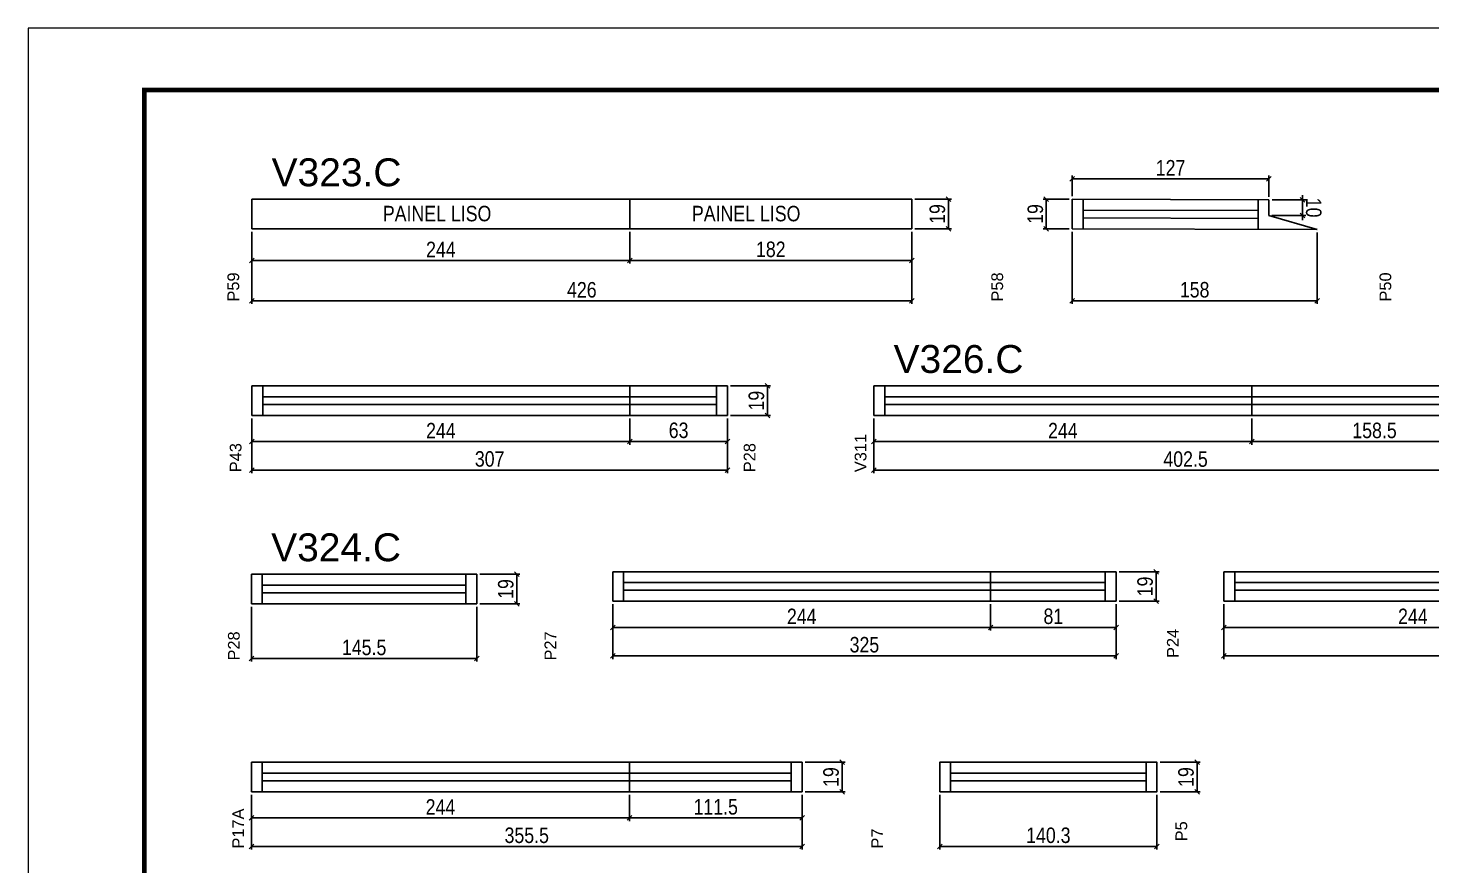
# Model space of a CAD drawing. Extents: x -3394 to 16474, y 3662 to 14397.
# Drawn here: x 9027 to 9934, y 11559 to 12099 of the extents above; entities that cross this region are included whole.
import ezdxf

# ---------------------------------------------------------------- set-up
doc = ezdxf.new("R2010")
doc.units = 0
doc.linetypes.add('DASHED', pattern=[0.75, 0.5, -0.25])
doc.layers.get('0').update_dxf_attribs({"linetype": 'CONTINUOUS'})
doc.layers.get('Defpoints').update_dxf_attribs({"linetype": 'CONTINUOUS'})
for name, color, linetype in [('COTA', 241, 'CONTINUOUS'), ('NOMENCLATURA', 7, 'CONTINUOUS'), ('Painéis', 200, 'CONTINUOUS'), ('SARR_2.2x7', 40, 'CONTINUOUS')]:
    doc.layers.add(name, color=color, linetype=linetype)
doc.layers.add('Folhas', color=255, linetype='CONTINUOUS', lineweight=9)
doc.layers.add('SARRAFO DE PRESSAO', color=251, linetype='DASHED', lineweight=9)
doc.styles.add('ARIAL', font='arial.ttf')
doc.styles.add('COTA TECNICA', font='techl___.ttf', dxfattribs={"height": 10})
doc.dimstyles.new('PAINEL', dxfattribs={"dimtxt": 10, "dimasz": 3, "dimexe": 3, "dimexo": 3, "dimgap": 3, "dimtad": 1, "dimdec": 1, "dimzin": 12, "dimdsep": 46, "dimtxsty": 'COTA TECNICA', "dimblk1": 'OBLIQUE', "dimblk2": 'OBLIQUE', "dimsah": 1, "dimcen": 0.9, "dimclrd": 4, "dimclre": 4, "dimclrt": 240, "dimadec": 1, "dimazin": 3, "dimtfac": 1, "dimtdec": 1, "dimtmove": 0, "dimatfit": 3, "dimfxl": 1, "dimtolj": 1, "dimtzin": 12, "dimarcsym": 0})

# ---------------------------------------------------------------- blocks, each defined once
blk = doc.blocks.new('9999999999')
at = {"layer": 'Folhas'}
blk.add_lwpolyline([(98138.98, 34190.21), (99623.98, 34190.21), (99623.98, 35240.21), (98138.98, 35240.21)], close=True, dxfattribs=at)
at = {"layer": 'Folhas', "color": 30, "const_width": 3}
blk.add_lwpolyline([(98213.98, 34230.21), (99583.98, 34230.21), (99583.98, 35200.21), (98213.98, 35200.21)], close=True, dxfattribs=at)
blk = doc.blocks.new('_Oblique')
at = {"color": 0, "linetype": 'ByBlock', "lineweight": -2}
blk.add_line((-0.5, -0.5), (0.5, 0.5), dxfattribs=at)
blk = doc.blocks.new('*D238')
at = {"layer": 'COTA', "color": 4, "linetype": 'Continuous', "lineweight": -2, "transparency": 16777216}
for p, q in [((9171.74, 11967.89), (9171.74, 11947.42)), ((9415.74, 11967.89), (9415.74, 11947.42)), ((9171.74, 11949.42), (9415.74, 11949.42))]:
    blk.add_line(p, q, dxfattribs=at)
at = {"layer": 'Defpoints', "color": 0, "linetype": 'Continuous', "transparency": 16777216}
for p in [(9171.74, 11969.89), (9415.74, 11969.89), (9415.74, 11949.42)]:
    blk.add_point(p, dxfattribs=at)
at = {"layer": 'COTA', "color": 4, "linetype": 'Continuous', "lineweight": -2, "transparency": 16777216, "xscale": 3, "yscale": 3, "zscale": 3, "rotation": 180}
blk.add_blockref('_Oblique', (9171.74, 11949.42), dxfattribs=at)
at = {"layer": 'COTA', "color": 4, "linetype": 'Continuous', "lineweight": -2, "transparency": 16777216, "xscale": 3, "yscale": 3, "zscale": 3}
blk.add_blockref('_Oblique', (9415.74, 11949.42), dxfattribs=at)
at = {"layer": 'COTA', "color": 240, "linetype": 'Continuous', "transparency": 16777216, "insert": (9293.74, 11956.49), "char_height": 10, "attachment_point": 5, "style": 'COTA TECNICA'}
blk.add_mtext('\\A1;244', dxfattribs=at)
blk = doc.blocks.new('*D239')
at = {"layer": 'COTA', "color": 4, "linetype": 'Continuous', "lineweight": -2, "transparency": 16777216}
for p, q in [((9415.74, 11967.89), (9415.74, 11947.42)), ((9597.74, 11967.89), (9597.74, 11947.42)), ((9415.74, 11949.42), (9597.74, 11949.42))]:
    blk.add_line(p, q, dxfattribs=at)
at = {"layer": 'Defpoints', "color": 0, "linetype": 'Continuous', "transparency": 16777216}
for p in [(9415.74, 11969.89), (9597.74, 11969.89), (9597.74, 11949.42)]:
    blk.add_point(p, dxfattribs=at)
at = {"layer": 'COTA', "color": 4, "linetype": 'Continuous', "lineweight": -2, "transparency": 16777216, "xscale": 3, "yscale": 3, "zscale": 3, "rotation": 180}
blk.add_blockref('_Oblique', (9415.74, 11949.42), dxfattribs=at)
at = {"layer": 'COTA', "color": 4, "linetype": 'Continuous', "lineweight": -2, "transparency": 16777216, "xscale": 3, "yscale": 3, "zscale": 3}
blk.add_blockref('_Oblique', (9597.74, 11949.42), dxfattribs=at)
at = {"layer": 'COTA', "color": 240, "linetype": 'Continuous', "transparency": 16777216, "insert": (9506.74, 11956.51), "char_height": 10, "attachment_point": 5, "style": 'COTA TECNICA'}
blk.add_mtext('\\A1;182', dxfattribs=at)
blk = doc.blocks.new('*D240')
at = {"layer": 'COTA', "color": 4, "linetype": 'Continuous', "lineweight": -2, "transparency": 16777216}
for p, q in [((9171.74, 11967.89), (9171.74, 11921.28)), ((9597.74, 11967.89), (9597.74, 11921.28)), ((9171.74, 11923.28), (9597.74, 11923.28))]:
    blk.add_line(p, q, dxfattribs=at)
at = {"layer": 'Defpoints', "color": 0, "linetype": 'Continuous', "transparency": 16777216}
for p in [(9171.74, 11969.89), (9597.74, 11969.89), (9597.74, 11923.28)]:
    blk.add_point(p, dxfattribs=at)
at = {"layer": 'COTA', "color": 4, "linetype": 'Continuous', "lineweight": -2, "transparency": 16777216, "xscale": 3, "yscale": 3, "zscale": 3, "rotation": 180}
blk.add_blockref('_Oblique', (9171.74, 11923.28), dxfattribs=at)
at = {"layer": 'COTA', "color": 4, "linetype": 'Continuous', "lineweight": -2, "transparency": 16777216, "xscale": 3, "yscale": 3, "zscale": 3}
blk.add_blockref('_Oblique', (9597.74, 11923.28), dxfattribs=at)
at = {"layer": 'COTA', "color": 240, "linetype": 'Continuous', "transparency": 16777216, "insert": (9384.74, 11930.38), "char_height": 10, "attachment_point": 5, "style": 'COTA TECNICA'}
blk.add_mtext('\\A1;426', dxfattribs=at)
blk = doc.blocks.new('*D241')
at = {"layer": 'COTA', "color": 4, "linetype": 'Continuous', "lineweight": -2, "transparency": 16777216}
for p, q in [((9599.74, 11988.89), (9623.42, 11988.89)), ((9621.42, 11969.89), (9621.42, 11988.89)), ((9599.74, 11969.89), (9623.42, 11969.89))]:
    blk.add_line(p, q, dxfattribs=at)
at = {"layer": 'Defpoints', "color": 0, "linetype": 'Continuous', "transparency": 16777216}
for p in [(9597.74, 11988.89), (9621.42, 11988.89), (9597.74, 11969.89)]:
    blk.add_point(p, dxfattribs=at)
at = {"layer": 'COTA', "color": 4, "linetype": 'Continuous', "lineweight": -2, "transparency": 16777216, "xscale": 3, "yscale": 3, "zscale": 3}
for p, rotation in [((9621.42, 11988.89), 90), ((9621.42, 11969.89), 270)]:
    blk.add_blockref('_Oblique', p, dxfattribs=dict(at, rotation=rotation))
at = {"layer": 'COTA', "color": 240, "linetype": 'Continuous', "transparency": 16777216, "insert": (9614.33, 11979.39), "char_height": 10, "attachment_point": 5, "rotation": 90, "style": 'COTA TECNICA'}
blk.add_mtext('\\A1;19', dxfattribs=at)
blk = doc.blocks.new('*D242')
at = {"layer": 'COTA', "color": 4, "linetype": 'Continuous', "lineweight": -2, "transparency": 16777216}
for p, q in [((9701.38, 11967.89), (9701.39, 11921.28)), ((9859.42, 11967.43), (9859.43, 11921.3)), ((9701.39, 11923.28), (9859.43, 11923.3))]:
    blk.add_line(p, q, dxfattribs=at)
at = {"layer": 'Defpoints', "color": 0, "linetype": 'Continuous', "transparency": 16777216}
for p in [(9701.38, 11969.89), (9859.42, 11969.43), (9859.43, 11923.3)]:
    blk.add_point(p, dxfattribs=at)
at = {"layer": 'COTA', "color": 4, "linetype": 'Continuous', "lineweight": -2, "transparency": 16777216, "xscale": 3, "yscale": 3, "zscale": 3}
for p, rotation in [((9701.39, 11923.28), 180.0068909555426), ((9859.43, 11923.3), 0.006890955542660707)]:
    blk.add_blockref('_Oblique', p, dxfattribs=dict(at, rotation=rotation))
at = {"layer": 'COTA', "color": 240, "linetype": 'Continuous', "transparency": 16777216, "insert": (9780.41, 11930.42), "char_height": 10, "attachment_point": 5, "rotation": 0.00689, "style": 'COTA TECNICA'}
blk.add_mtext('\\A1;158', dxfattribs=at)
blk = doc.blocks.new('*D243')
at = {"layer": 'COTA', "color": 4, "linetype": 'Continuous', "lineweight": -2, "transparency": 16777216}
for p, q in [((9701.38, 11990.89), (9701.38, 12004.14)), ((9701.38, 12002.14), (9828.38, 12002.16)), ((9828.38, 11990.52), (9828.37, 12004.16))]:
    blk.add_line(p, q, dxfattribs=at)
at = {"layer": 'Defpoints', "color": 0, "linetype": 'Continuous', "transparency": 16777216}
for p in [(9828.38, 12002.16), (9701.38, 11988.89), (9828.38, 11988.52)]:
    blk.add_point(p, dxfattribs=at)
at = {"layer": 'COTA', "color": 4, "linetype": 'Continuous', "lineweight": -2, "transparency": 16777216, "xscale": 3, "yscale": 3, "zscale": 3}
for p, rotation in [((9701.38, 12002.14), 180.0068909555426), ((9828.38, 12002.16), 0.006890955542660707)]:
    blk.add_blockref('_Oblique', p, dxfattribs=dict(at, rotation=rotation))
at = {"layer": 'COTA', "color": 240, "linetype": 'Continuous', "transparency": 16777216, "insert": (9764.87, 12009.22), "char_height": 10, "attachment_point": 5, "rotation": 0.00689, "style": 'COTA TECNICA'}
blk.add_mtext('\\A1;127', dxfattribs=at)
blk = doc.blocks.new('*D244')
at = {"layer": 'COTA', "color": 4, "linetype": 'Continuous', "lineweight": -2, "transparency": 16777216}
for p, q in [((9830.38, 11988.52), (9852.13, 11988.52)), ((9850.13, 11988.52), (9850.13, 11991.52)), ((9850.13, 11988.52), (9850.13, 11978.5)), ((9830.35, 11978.5), (9852.13, 11978.5)), ((9850.13, 11978.5), (9850.13, 11975.5))]:
    blk.add_line(p, q, dxfattribs=at)
at = {"layer": 'Defpoints', "color": 0, "linetype": 'Continuous', "transparency": 16777216}
for p in [(9828.38, 11988.52), (9828.35, 11978.5), (9850.13, 11978.5)]:
    blk.add_point(p, dxfattribs=at)
at = {"layer": 'COTA', "color": 4, "linetype": 'Continuous', "lineweight": -2, "transparency": 16777216, "xscale": 3, "yscale": 3, "zscale": 3}
for p, rotation in [((9850.13, 11988.52), 270.0068909555426), ((9850.13, 11978.5), 90.00689095554266)]:
    blk.add_blockref('_Oblique', p, dxfattribs=dict(at, rotation=rotation))
at = {"layer": 'COTA', "color": 240, "linetype": 'Continuous', "transparency": 16777216, "insert": (9857.23, 11983.51), "char_height": 10, "attachment_point": 5, "rotation": 270.00689, "style": 'COTA TECNICA'}
blk.add_mtext('\\A1;10', dxfattribs=at)
blk = doc.blocks.new('*D248')
at = {"layer": 'COTA', "color": 4, "linetype": 'Continuous', "lineweight": -2, "transparency": 16777216}
for p, q in [((9699.38, 11988.89), (9682.64, 11988.89)), ((9684.64, 11988.89), (9684.64, 11969.89)), ((9699.38, 11969.89), (9682.64, 11969.89))]:
    blk.add_line(p, q, dxfattribs=at)
at = {"layer": 'Defpoints', "color": 0, "linetype": 'Continuous', "transparency": 16777216}
for p in [(9701.38, 11988.89), (9684.64, 11969.89), (9701.38, 11969.89)]:
    blk.add_point(p, dxfattribs=at)
at = {"layer": 'COTA', "color": 4, "linetype": 'Continuous', "lineweight": -2, "transparency": 16777216, "xscale": 3, "yscale": 3, "zscale": 3}
for p, rotation in [((9684.64, 11988.89), 90), ((9684.64, 11969.89), 270)]:
    blk.add_blockref('_Oblique', p, dxfattribs=dict(at, rotation=rotation))
at = {"layer": 'COTA', "color": 240, "linetype": 'Continuous', "transparency": 16777216, "insert": (9677.56, 11979.39), "char_height": 10, "attachment_point": 5, "rotation": 90, "style": 'COTA TECNICA'}
blk.add_mtext('\\A1;19', dxfattribs=at)
blk = doc.blocks.new('*D252')
at = {"layer": 'COTA', "color": 4, "linetype": 'Continuous', "lineweight": -2, "transparency": 16777216}
for p, q in [((9480.7, 11868.37), (9506.57, 11868.37)), ((9504.57, 11868.37), (9504.57, 11849.37)), ((9480.7, 11849.37), (9506.57, 11849.37))]:
    blk.add_line(p, q, dxfattribs=at)
at = {"layer": 'Defpoints', "color": 0, "linetype": 'Continuous', "transparency": 16777216}
for p in [(9478.7, 11868.37), (9478.7, 11849.37), (9504.57, 11849.37)]:
    blk.add_point(p, dxfattribs=at)
at = {"layer": 'COTA', "color": 4, "linetype": 'Continuous', "lineweight": -2, "transparency": 16777216, "xscale": 3, "yscale": 3, "zscale": 3}
for p, rotation in [((9504.57, 11868.37), 90), ((9504.57, 11849.37), 270)]:
    blk.add_blockref('_Oblique', p, dxfattribs=dict(at, rotation=rotation))
at = {"layer": 'COTA', "color": 240, "linetype": 'Continuous', "transparency": 16777216, "insert": (9497.48, 11858.87), "char_height": 10, "attachment_point": 5, "rotation": 90, "style": 'COTA TECNICA'}
blk.add_mtext('\\A1;19', dxfattribs=at)
blk = doc.blocks.new('*D253')
at = {"layer": 'COTA', "color": 4, "linetype": 'Continuous', "lineweight": -2, "transparency": 16777216}
for p, q in [((9171.74, 11847.37), (9171.74, 11811.99)), ((9478.7, 11847.37), (9478.7, 11811.99)), ((9478.7, 11813.99), (9171.74, 11813.99))]:
    blk.add_line(p, q, dxfattribs=at)
at = {"layer": 'Defpoints', "color": 0, "linetype": 'Continuous', "transparency": 16777216}
for p in [(9171.74, 11849.37), (9478.7, 11849.37), (9171.74, 11813.99)]:
    blk.add_point(p, dxfattribs=at)
at = {"layer": 'COTA', "color": 4, "linetype": 'Continuous', "lineweight": -2, "transparency": 16777216, "xscale": 3, "yscale": 3, "zscale": 3, "rotation": 180}
blk.add_blockref('_Oblique', (9171.74, 11813.99), dxfattribs=at)
at = {"layer": 'COTA', "color": 4, "linetype": 'Continuous', "lineweight": -2, "transparency": 16777216, "xscale": 3, "yscale": 3, "zscale": 3}
blk.add_blockref('_Oblique', (9478.7, 11813.99), dxfattribs=at)
at = {"layer": 'COTA', "color": 240, "linetype": 'Continuous', "transparency": 16777216, "insert": (9325.22, 11821.2), "char_height": 10, "attachment_point": 5, "style": 'COTA TECNICA'}
blk.add_mtext('\\A1;307', dxfattribs=at)
blk = doc.blocks.new('*D254')
at = {"layer": 'COTA', "color": 4, "linetype": 'Continuous', "lineweight": -2, "transparency": 16777216}
for p, q in [((9171.74, 11847.37), (9171.74, 11830.46)), ((9415.74, 11847.37), (9415.74, 11830.46)), ((9171.74, 11832.46), (9415.74, 11832.46))]:
    blk.add_line(p, q, dxfattribs=at)
at = {"layer": 'Defpoints', "color": 0, "linetype": 'Continuous', "transparency": 16777216}
for p in [(9171.74, 11849.37), (9415.74, 11849.37), (9415.74, 11832.46)]:
    blk.add_point(p, dxfattribs=at)
at = {"layer": 'COTA', "color": 4, "linetype": 'Continuous', "lineweight": -2, "transparency": 16777216, "xscale": 3, "yscale": 3, "zscale": 3, "rotation": 180}
blk.add_blockref('_Oblique', (9171.74, 11832.46), dxfattribs=at)
at = {"layer": 'COTA', "color": 4, "linetype": 'Continuous', "lineweight": -2, "transparency": 16777216, "xscale": 3, "yscale": 3, "zscale": 3}
blk.add_blockref('_Oblique', (9415.74, 11832.46), dxfattribs=at)
at = {"layer": 'COTA', "color": 240, "linetype": 'Continuous', "transparency": 16777216, "insert": (9293.74, 11839.53), "char_height": 10, "attachment_point": 5, "style": 'COTA TECNICA'}
blk.add_mtext('\\A1;244', dxfattribs=at)
blk = doc.blocks.new('*D255')
at = {"layer": 'COTA', "color": 4, "linetype": 'Continuous', "lineweight": -2, "transparency": 16777216}
for p, q in [((9415.74, 11847.37), (9415.74, 11830.46)), ((9478.7, 11847.37), (9478.7, 11830.46)), ((9415.74, 11832.46), (9478.7, 11832.46))]:
    blk.add_line(p, q, dxfattribs=at)
at = {"layer": 'Defpoints', "color": 0, "linetype": 'Continuous', "transparency": 16777216}
for p in [(9415.74, 11849.37), (9478.7, 11849.37), (9478.7, 11832.46)]:
    blk.add_point(p, dxfattribs=at)
at = {"layer": 'COTA', "color": 4, "linetype": 'Continuous', "lineweight": -2, "transparency": 16777216, "xscale": 3, "yscale": 3, "zscale": 3, "rotation": 180}
blk.add_blockref('_Oblique', (9415.74, 11832.46), dxfattribs=at)
at = {"layer": 'COTA', "color": 4, "linetype": 'Continuous', "lineweight": -2, "transparency": 16777216, "xscale": 3, "yscale": 3, "zscale": 3}
blk.add_blockref('_Oblique', (9478.7, 11832.46), dxfattribs=at)
at = {"layer": 'COTA', "color": 240, "linetype": 'Continuous', "transparency": 16777216, "insert": (9447.22, 11839.68), "char_height": 10, "attachment_point": 5, "style": 'COTA TECNICA'}
blk.add_mtext('\\A1;63', dxfattribs=at)
blk = doc.blocks.new('*D256')
at = {"layer": 'COTA', "color": 4, "linetype": 'Continuous', "lineweight": -2, "transparency": 16777216}
for p, q in [((9318.91, 11746.8), (9344.78, 11746.8)), ((9342.78, 11746.8), (9342.78, 11727.8)), ((9318.91, 11727.8), (9344.78, 11727.8))]:
    blk.add_line(p, q, dxfattribs=at)
at = {"layer": 'Defpoints', "color": 0, "linetype": 'Continuous', "transparency": 16777216}
for p in [(9316.91, 11746.8), (9316.91, 11727.8), (9342.78, 11727.8)]:
    blk.add_point(p, dxfattribs=at)
at = {"layer": 'COTA', "color": 4, "linetype": 'Continuous', "lineweight": -2, "transparency": 16777216, "xscale": 3, "yscale": 3, "zscale": 3}
for p, rotation in [((9342.78, 11746.8), 90), ((9342.78, 11727.8), 270)]:
    blk.add_blockref('_Oblique', p, dxfattribs=dict(at, rotation=rotation))
at = {"layer": 'COTA', "color": 240, "linetype": 'Continuous', "transparency": 16777216, "insert": (9335.69, 11737.3), "char_height": 10, "attachment_point": 5, "rotation": 90, "style": 'COTA TECNICA'}
blk.add_mtext('\\A1;19', dxfattribs=at)
blk = doc.blocks.new('*D257')
at = {"layer": 'COTA', "color": 4, "linetype": 'Continuous', "lineweight": -2, "transparency": 16777216}
for p, q in [((9171.45, 11725.8), (9171.45, 11690.42)), ((9316.91, 11725.8), (9316.91, 11690.42)), ((9316.91, 11692.42), (9171.45, 11692.42))]:
    blk.add_line(p, q, dxfattribs=at)
at = {"layer": 'Defpoints', "color": 0, "linetype": 'Continuous', "transparency": 16777216}
for p in [(9171.45, 11727.8), (9316.91, 11727.8), (9171.45, 11692.42)]:
    blk.add_point(p, dxfattribs=at)
at = {"layer": 'COTA', "color": 4, "linetype": 'Continuous', "lineweight": -2, "transparency": 16777216, "xscale": 3, "yscale": 3, "zscale": 3, "rotation": 180}
blk.add_blockref('_Oblique', (9171.45, 11692.42), dxfattribs=at)
at = {"layer": 'COTA', "color": 4, "linetype": 'Continuous', "lineweight": -2, "transparency": 16777216, "xscale": 3, "yscale": 3, "zscale": 3}
blk.add_blockref('_Oblique', (9316.91, 11692.42), dxfattribs=at)
at = {"layer": 'COTA', "color": 240, "linetype": 'Continuous', "transparency": 16777216, "insert": (9244.18, 11699.53), "char_height": 10, "attachment_point": 5, "style": 'COTA TECNICA'}
blk.add_mtext('\\A1;145.5', dxfattribs=at)
blk = doc.blocks.new('*D259')
at = {"layer": 'COTA', "color": 4, "linetype": 'Continuous', "lineweight": -2, "transparency": 16777216}
for p, q in [((9731.68, 11748.44), (9757.54, 11748.44)), ((9755.54, 11748.44), (9755.54, 11729.44)), ((9731.68, 11729.44), (9757.54, 11729.44))]:
    blk.add_line(p, q, dxfattribs=at)
at = {"layer": 'Defpoints', "color": 0, "linetype": 'Continuous', "transparency": 16777216}
for p in [(9729.68, 11748.44), (9729.68, 11729.44), (9755.54, 11729.44)]:
    blk.add_point(p, dxfattribs=at)
at = {"layer": 'COTA', "color": 4, "linetype": 'Continuous', "lineweight": -2, "transparency": 16777216, "xscale": 3, "yscale": 3, "zscale": 3}
for p, rotation in [((9755.54, 11748.44), 90), ((9755.54, 11729.44), 270)]:
    blk.add_blockref('_Oblique', p, dxfattribs=dict(at, rotation=rotation))
at = {"layer": 'COTA', "color": 240, "linetype": 'Continuous', "transparency": 16777216, "insert": (9748.46, 11738.94), "char_height": 10, "attachment_point": 5, "rotation": 90, "style": 'COTA TECNICA'}
blk.add_mtext('\\A1;19', dxfattribs=at)
blk = doc.blocks.new('*D260')
at = {"layer": 'COTA', "color": 4, "linetype": 'Continuous', "lineweight": -2, "transparency": 16777216}
for p, q in [((9404.71, 11727.44), (9404.71, 11692.06)), ((9729.68, 11727.44), (9729.68, 11692.06)), ((9729.68, 11694.06), (9404.71, 11694.06))]:
    blk.add_line(p, q, dxfattribs=at)
at = {"layer": 'Defpoints', "color": 0, "linetype": 'Continuous', "transparency": 16777216}
for p in [(9404.71, 11729.44), (9729.68, 11729.44), (9404.71, 11694.06)]:
    blk.add_point(p, dxfattribs=at)
at = {"layer": 'COTA', "color": 4, "linetype": 'Continuous', "lineweight": -2, "transparency": 16777216, "xscale": 3, "yscale": 3, "zscale": 3, "rotation": 180}
blk.add_blockref('_Oblique', (9404.71, 11694.06), dxfattribs=at)
at = {"layer": 'COTA', "color": 4, "linetype": 'Continuous', "lineweight": -2, "transparency": 16777216, "xscale": 3, "yscale": 3, "zscale": 3}
blk.add_blockref('_Oblique', (9729.68, 11694.06), dxfattribs=at)
at = {"layer": 'COTA', "color": 240, "linetype": 'Continuous', "transparency": 16777216, "insert": (9567.19, 11701.27), "char_height": 10, "attachment_point": 5, "style": 'COTA TECNICA'}
blk.add_mtext('\\A1;325', dxfattribs=at)
blk = doc.blocks.new('*D261')
at = {"layer": 'COTA', "color": 4, "linetype": 'Continuous', "lineweight": -2, "transparency": 16777216}
for p, q in [((9404.71, 11727.44), (9404.71, 11710.53)), ((9648.71, 11727.44), (9648.71, 11710.53)), ((9404.71, 11712.53), (9648.71, 11712.53))]:
    blk.add_line(p, q, dxfattribs=at)
at = {"layer": 'Defpoints', "color": 0, "linetype": 'Continuous', "transparency": 16777216}
for p in [(9404.71, 11729.44), (9648.71, 11729.44), (9648.71, 11712.53)]:
    blk.add_point(p, dxfattribs=at)
at = {"layer": 'COTA', "color": 4, "linetype": 'Continuous', "lineweight": -2, "transparency": 16777216, "xscale": 3, "yscale": 3, "zscale": 3, "rotation": 180}
blk.add_blockref('_Oblique', (9404.71, 11712.53), dxfattribs=at)
at = {"layer": 'COTA', "color": 4, "linetype": 'Continuous', "lineweight": -2, "transparency": 16777216, "xscale": 3, "yscale": 3, "zscale": 3}
blk.add_blockref('_Oblique', (9648.71, 11712.53), dxfattribs=at)
at = {"layer": 'COTA', "color": 240, "linetype": 'Continuous', "transparency": 16777216, "insert": (9526.71, 11719.6), "char_height": 10, "attachment_point": 5, "style": 'COTA TECNICA'}
blk.add_mtext('\\A1;244', dxfattribs=at)
blk = doc.blocks.new('*D258')
at = {"layer": 'COTA', "color": 4, "linetype": 'Continuous', "lineweight": -2, "transparency": 16777216}
for p, q in [((9648.71, 11727.44), (9648.71, 11710.53)), ((9729.68, 11727.44), (9729.68, 11710.53)), ((9648.71, 11712.53), (9729.68, 11712.53))]:
    blk.add_line(p, q, dxfattribs=at)
at = {"layer": 'Defpoints', "color": 0, "linetype": 'Continuous', "transparency": 16777216}
for p in [(9648.71, 11729.44), (9729.68, 11729.44), (9729.68, 11712.53)]:
    blk.add_point(p, dxfattribs=at)
at = {"layer": 'COTA', "color": 4, "linetype": 'Continuous', "lineweight": -2, "transparency": 16777216, "xscale": 3, "yscale": 3, "zscale": 3, "rotation": 180}
blk.add_blockref('_Oblique', (9648.71, 11712.53), dxfattribs=at)
at = {"layer": 'COTA', "color": 4, "linetype": 'Continuous', "lineweight": -2, "transparency": 16777216, "xscale": 3, "yscale": 3, "zscale": 3}
blk.add_blockref('_Oblique', (9729.68, 11712.53), dxfattribs=at)
at = {"layer": 'COTA', "color": 240, "linetype": 'Continuous', "transparency": 16777216, "insert": (9689.19, 11719.62), "char_height": 10, "attachment_point": 5, "style": 'COTA TECNICA'}
blk.add_mtext('\\A1;81', dxfattribs=at)
blk = doc.blocks.new('*D263')
at = {"layer": 'COTA', "color": 4, "linetype": 'Continuous', "lineweight": -2, "transparency": 16777216}
for p, q in [((9799.29, 11727.44), (9799.29, 11692.06)), ((10134.76, 11727.44), (10134.76, 11692.06)), ((10134.76, 11694.06), (9799.29, 11694.06))]:
    blk.add_line(p, q, dxfattribs=at)
at = {"layer": 'Defpoints', "color": 0, "linetype": 'Continuous', "transparency": 16777216}
for p in [(9799.29, 11729.44), (10134.76, 11729.44), (9799.29, 11694.06)]:
    blk.add_point(p, dxfattribs=at)
at = {"layer": 'COTA', "color": 4, "linetype": 'Continuous', "lineweight": -2, "transparency": 16777216, "xscale": 3, "yscale": 3, "zscale": 3, "rotation": 180}
blk.add_blockref('_Oblique', (9799.29, 11694.06), dxfattribs=at)
at = {"layer": 'COTA', "color": 4, "linetype": 'Continuous', "lineweight": -2, "transparency": 16777216, "xscale": 3, "yscale": 3, "zscale": 3}
blk.add_blockref('_Oblique', (10134.76, 11694.06), dxfattribs=at)
at = {"layer": 'COTA', "color": 240, "linetype": 'Continuous', "transparency": 16777216, "insert": (9967.02, 11701.27), "char_height": 10, "attachment_point": 5, "style": 'COTA TECNICA'}
blk.add_mtext('\\A1;335.5', dxfattribs=at)
blk = doc.blocks.new('*D264')
at = {"layer": 'COTA', "color": 4, "linetype": 'Continuous', "lineweight": -2, "transparency": 16777216}
for p, q in [((9799.29, 11727.44), (9799.29, 11710.53)), ((10043.29, 11727.44), (10043.29, 11710.53)), ((9799.29, 11712.53), (10043.29, 11712.53))]:
    blk.add_line(p, q, dxfattribs=at)
at = {"layer": 'Defpoints', "color": 0, "linetype": 'Continuous', "transparency": 16777216}
for p in [(9799.29, 11729.44), (10043.29, 11729.44), (10043.29, 11712.53)]:
    blk.add_point(p, dxfattribs=at)
at = {"layer": 'COTA', "color": 4, "linetype": 'Continuous', "lineweight": -2, "transparency": 16777216, "xscale": 3, "yscale": 3, "zscale": 3, "rotation": 180}
blk.add_blockref('_Oblique', (9799.29, 11712.53), dxfattribs=at)
at = {"layer": 'COTA', "color": 4, "linetype": 'Continuous', "lineweight": -2, "transparency": 16777216, "xscale": 3, "yscale": 3, "zscale": 3}
blk.add_blockref('_Oblique', (10043.29, 11712.53), dxfattribs=at)
at = {"layer": 'COTA', "color": 240, "linetype": 'Continuous', "transparency": 16777216, "insert": (9921.29, 11719.6), "char_height": 10, "attachment_point": 5, "style": 'COTA TECNICA'}
blk.add_mtext('\\A1;244', dxfattribs=at)
blk = doc.blocks.new('*D266')
at = {"layer": 'COTA', "color": 4, "linetype": 'Continuous', "lineweight": -2, "transparency": 16777216}
for p, q in [((9528.91, 11625.4), (9554.78, 11625.4)), ((9552.78, 11625.4), (9552.78, 11606.4)), ((9528.91, 11606.4), (9554.78, 11606.4))]:
    blk.add_line(p, q, dxfattribs=at)
at = {"layer": 'Defpoints', "color": 0, "linetype": 'Continuous', "transparency": 16777216}
for p in [(9526.91, 11625.4), (9526.91, 11606.4), (9552.78, 11606.4)]:
    blk.add_point(p, dxfattribs=at)
at = {"layer": 'COTA', "color": 4, "linetype": 'Continuous', "lineweight": -2, "transparency": 16777216, "xscale": 3, "yscale": 3, "zscale": 3}
for p, rotation in [((9552.78, 11625.4), 90), ((9552.78, 11606.4), 270)]:
    blk.add_blockref('_Oblique', p, dxfattribs=dict(at, rotation=rotation))
at = {"layer": 'COTA', "color": 240, "linetype": 'Continuous', "transparency": 16777216, "insert": (9545.69, 11615.9), "char_height": 10, "attachment_point": 5, "rotation": 90, "style": 'COTA TECNICA'}
blk.add_mtext('\\A1;19', dxfattribs=at)
blk = doc.blocks.new('*D267')
at = {"layer": 'COTA', "color": 4, "linetype": 'Continuous', "lineweight": -2, "transparency": 16777216}
for p, q in [((9171.45, 11604.4), (9171.45, 11569.02)), ((9526.91, 11604.4), (9526.91, 11569.02)), ((9526.91, 11571.02), (9171.45, 11571.02))]:
    blk.add_line(p, q, dxfattribs=at)
at = {"layer": 'Defpoints', "color": 0, "linetype": 'Continuous', "transparency": 16777216}
for p in [(9171.45, 11606.4), (9526.91, 11606.4), (9171.45, 11571.02)]:
    blk.add_point(p, dxfattribs=at)
at = {"layer": 'COTA', "color": 4, "linetype": 'Continuous', "lineweight": -2, "transparency": 16777216, "xscale": 3, "yscale": 3, "zscale": 3, "rotation": 180}
blk.add_blockref('_Oblique', (9171.45, 11571.02), dxfattribs=at)
at = {"layer": 'COTA', "color": 4, "linetype": 'Continuous', "lineweight": -2, "transparency": 16777216, "xscale": 3, "yscale": 3, "zscale": 3}
blk.add_blockref('_Oblique', (9526.91, 11571.02), dxfattribs=at)
at = {"layer": 'COTA', "color": 240, "linetype": 'Continuous', "transparency": 16777216, "insert": (9349.18, 11578.24), "char_height": 10, "attachment_point": 5, "style": 'COTA TECNICA'}
blk.add_mtext('\\A1;355.5', dxfattribs=at)
blk = doc.blocks.new('*D268')
at = {"layer": 'COTA', "color": 4, "linetype": 'Continuous', "lineweight": -2, "transparency": 16777216}
for p, q in [((9171.45, 11604.4), (9171.45, 11587.49)), ((9415.45, 11604.4), (9415.45, 11587.49)), ((9171.45, 11589.49), (9415.45, 11589.49))]:
    blk.add_line(p, q, dxfattribs=at)
at = {"layer": 'Defpoints', "color": 0, "linetype": 'Continuous', "transparency": 16777216}
for p in [(9171.45, 11606.4), (9415.45, 11606.4), (9415.45, 11589.49)]:
    blk.add_point(p, dxfattribs=at)
at = {"layer": 'COTA', "color": 4, "linetype": 'Continuous', "lineweight": -2, "transparency": 16777216, "xscale": 3, "yscale": 3, "zscale": 3, "rotation": 180}
blk.add_blockref('_Oblique', (9171.45, 11589.49), dxfattribs=at)
at = {"layer": 'COTA', "color": 4, "linetype": 'Continuous', "lineweight": -2, "transparency": 16777216, "xscale": 3, "yscale": 3, "zscale": 3}
blk.add_blockref('_Oblique', (9415.45, 11589.49), dxfattribs=at)
at = {"layer": 'COTA', "color": 240, "linetype": 'Continuous', "transparency": 16777216, "insert": (9293.45, 11596.57), "char_height": 10, "attachment_point": 5, "style": 'COTA TECNICA'}
blk.add_mtext('\\A1;244', dxfattribs=at)
blk = doc.blocks.new('*D269')
at = {"layer": 'COTA', "color": 4, "linetype": 'Continuous', "lineweight": -2, "transparency": 16777216}
for p, q in [((9415.45, 11604.4), (9415.45, 11587.49)), ((9526.91, 11604.4), (9526.91, 11587.49)), ((9415.45, 11589.49), (9526.91, 11589.49))]:
    blk.add_line(p, q, dxfattribs=at)
at = {"layer": 'Defpoints', "color": 0, "linetype": 'Continuous', "transparency": 16777216}
for p in [(9415.45, 11606.4), (9526.91, 11606.4), (9526.91, 11589.49)]:
    blk.add_point(p, dxfattribs=at)
at = {"layer": 'COTA', "color": 4, "linetype": 'Continuous', "lineweight": -2, "transparency": 16777216, "xscale": 3, "yscale": 3, "zscale": 3, "rotation": 180}
blk.add_blockref('_Oblique', (9415.45, 11589.49), dxfattribs=at)
at = {"layer": 'COTA', "color": 4, "linetype": 'Continuous', "lineweight": -2, "transparency": 16777216, "xscale": 3, "yscale": 3, "zscale": 3}
blk.add_blockref('_Oblique', (9526.91, 11589.49), dxfattribs=at)
at = {"layer": 'COTA', "color": 240, "linetype": 'Continuous', "transparency": 16777216, "insert": (9471.18, 11596.6), "char_height": 10, "attachment_point": 5, "style": 'COTA TECNICA'}
blk.add_mtext('\\A1;111.5', dxfattribs=at)
blk = doc.blocks.new('*D270')
at = {"layer": 'COTA', "color": 4, "linetype": 'Continuous', "lineweight": -2, "transparency": 16777216}
for p, q in [((9758.08, 11625.4), (9783.95, 11625.4)), ((9781.95, 11625.4), (9781.95, 11606.4)), ((9758.08, 11606.4), (9783.95, 11606.4))]:
    blk.add_line(p, q, dxfattribs=at)
at = {"layer": 'Defpoints', "color": 0, "linetype": 'Continuous', "transparency": 16777216}
for p in [(9756.08, 11625.4), (9756.08, 11606.4), (9781.95, 11606.4)]:
    blk.add_point(p, dxfattribs=at)
at = {"layer": 'COTA', "color": 4, "linetype": 'Continuous', "lineweight": -2, "transparency": 16777216, "xscale": 3, "yscale": 3, "zscale": 3}
for p, rotation in [((9781.95, 11625.4), 90), ((9781.95, 11606.4), 270)]:
    blk.add_blockref('_Oblique', p, dxfattribs=dict(at, rotation=rotation))
at = {"layer": 'COTA', "color": 240, "linetype": 'Continuous', "transparency": 16777216, "insert": (9774.86, 11615.9), "char_height": 10, "attachment_point": 5, "rotation": 90, "style": 'COTA TECNICA'}
blk.add_mtext('\\A1;19', dxfattribs=at)
blk = doc.blocks.new('*D271')
at = {"layer": 'COTA', "color": 4, "linetype": 'Continuous', "lineweight": -2, "transparency": 16777216}
for p, q in [((9615.81, 11604.4), (9615.81, 11569.02)), ((9756.08, 11604.4), (9756.08, 11569.02)), ((9756.08, 11571.02), (9615.81, 11571.02))]:
    blk.add_line(p, q, dxfattribs=at)
at = {"layer": 'Defpoints', "color": 0, "linetype": 'Continuous', "transparency": 16777216}
for p in [(9615.81, 11606.4), (9756.08, 11606.4), (9615.81, 11571.02)]:
    blk.add_point(p, dxfattribs=at)
at = {"layer": 'COTA', "color": 4, "linetype": 'Continuous', "lineweight": -2, "transparency": 16777216, "xscale": 3, "yscale": 3, "zscale": 3, "rotation": 180}
blk.add_blockref('_Oblique', (9615.81, 11571.02), dxfattribs=at)
at = {"layer": 'COTA', "color": 4, "linetype": 'Continuous', "lineweight": -2, "transparency": 16777216, "xscale": 3, "yscale": 3, "zscale": 3}
blk.add_blockref('_Oblique', (9756.08, 11571.02), dxfattribs=at)
at = {"layer": 'COTA', "color": 240, "linetype": 'Continuous', "transparency": 16777216, "insert": (9685.95, 11578.24), "char_height": 10, "attachment_point": 5, "style": 'COTA TECNICA'}
blk.add_mtext('\\A1;140.3', dxfattribs=at)
blk = doc.blocks.new('*D277')
at = {"layer": 'COTA', "color": 4, "linetype": 'Continuous', "lineweight": -2, "transparency": 16777216}
for p, q in [((9573.31, 11847.37), (9573.31, 11811.99)), ((9975.78, 11847.37), (9975.78, 11811.99)), ((9975.78, 11813.99), (9573.31, 11813.99))]:
    blk.add_line(p, q, dxfattribs=at)
at = {"layer": 'Defpoints', "color": 0, "linetype": 'Continuous', "transparency": 16777216}
for p in [(9573.31, 11849.37), (9975.78, 11849.37), (9573.31, 11813.99)]:
    blk.add_point(p, dxfattribs=at)
at = {"layer": 'COTA', "color": 4, "linetype": 'Continuous', "lineweight": -2, "transparency": 16777216, "xscale": 3, "yscale": 3, "zscale": 3, "rotation": 180}
blk.add_blockref('_Oblique', (9573.31, 11813.99), dxfattribs=at)
at = {"layer": 'COTA', "color": 4, "linetype": 'Continuous', "lineweight": -2, "transparency": 16777216, "xscale": 3, "yscale": 3, "zscale": 3}
blk.add_blockref('_Oblique', (9975.78, 11813.99), dxfattribs=at)
at = {"layer": 'COTA', "color": 240, "linetype": 'Continuous', "transparency": 16777216, "insert": (9774.54, 11821.09), "char_height": 10, "attachment_point": 5, "style": 'COTA TECNICA'}
blk.add_mtext('\\A1;402.5', dxfattribs=at)
blk = doc.blocks.new('*D278')
at = {"layer": 'COTA', "color": 4, "linetype": 'Continuous', "lineweight": -2, "transparency": 16777216}
for p, q in [((9573.31, 11847.37), (9573.31, 11830.46)), ((9817.31, 11847.37), (9817.31, 11830.46)), ((9573.31, 11832.46), (9817.31, 11832.46))]:
    blk.add_line(p, q, dxfattribs=at)
at = {"layer": 'Defpoints', "color": 0, "linetype": 'Continuous', "transparency": 16777216}
for p in [(9573.31, 11849.37), (9817.31, 11849.37), (9817.31, 11832.46)]:
    blk.add_point(p, dxfattribs=at)
at = {"layer": 'COTA', "color": 4, "linetype": 'Continuous', "lineweight": -2, "transparency": 16777216, "xscale": 3, "yscale": 3, "zscale": 3, "rotation": 180}
blk.add_blockref('_Oblique', (9573.31, 11832.46), dxfattribs=at)
at = {"layer": 'COTA', "color": 4, "linetype": 'Continuous', "lineweight": -2, "transparency": 16777216, "xscale": 3, "yscale": 3, "zscale": 3}
blk.add_blockref('_Oblique', (9817.31, 11832.46), dxfattribs=at)
at = {"layer": 'COTA', "color": 240, "linetype": 'Continuous', "transparency": 16777216, "insert": (9695.31, 11839.53), "char_height": 10, "attachment_point": 5, "style": 'COTA TECNICA'}
blk.add_mtext('\\A1;244', dxfattribs=at)
blk = doc.blocks.new('*D279')
at = {"layer": 'COTA', "color": 4, "linetype": 'Continuous', "lineweight": -2, "transparency": 16777216}
for p, q in [((9817.31, 11847.37), (9817.31, 11830.46)), ((9975.78, 11847.37), (9975.78, 11830.46)), ((9817.31, 11832.46), (9975.78, 11832.46))]:
    blk.add_line(p, q, dxfattribs=at)
at = {"layer": 'Defpoints', "color": 0, "linetype": 'Continuous', "transparency": 16777216}
for p in [(9817.31, 11849.37), (9975.78, 11849.37), (9975.78, 11832.46)]:
    blk.add_point(p, dxfattribs=at)
at = {"layer": 'COTA', "color": 4, "linetype": 'Continuous', "lineweight": -2, "transparency": 16777216, "xscale": 3, "yscale": 3, "zscale": 3, "rotation": 180}
blk.add_blockref('_Oblique', (9817.31, 11832.46), dxfattribs=at)
at = {"layer": 'COTA', "color": 4, "linetype": 'Continuous', "lineweight": -2, "transparency": 16777216, "xscale": 3, "yscale": 3, "zscale": 3}
blk.add_blockref('_Oblique', (9975.78, 11832.46), dxfattribs=at)
at = {"layer": 'COTA', "color": 240, "linetype": 'Continuous', "transparency": 16777216, "insert": (9896.54, 11839.59), "char_height": 10, "attachment_point": 5, "style": 'COTA TECNICA'}
blk.add_mtext('\\A1;158.5', dxfattribs=at)

msp = doc.modelspace()

# ---------------------------------------------------------------- linework, layer by layer
at = {"layer": 'Painéis', "linetype": 'Continuous'}
for p, q in [((9171.74, 11988.89), (9597.74, 11988.89)), ((9171.74, 11969.89), (9171.74, 11988.89)), ((9415.74, 11988.89), (9415.74, 11969.89)), ((9415.74, 11969.89), (9415.74, 11988.89)), ((9415.74, 11969.89), (9415.74, 11988.89)), ((9597.74, 11988.89), (9597.74, 11969.89)), ((9828.38, 11988.52), (9701.38, 11988.89)), ((9701.38, 11988.89), (9701.38, 11969.89)), ((9828.35, 11978.5), (9828.38, 11988.52)), ((9701.38, 11981.89), (9701.36, 11981.89)), ((9859.42, 11969.43), (9828.35, 11978.5)), ((9597.74, 11969.89), (9171.74, 11969.89)), ((9701.38, 11969.89), (9859.42, 11969.43)), ((9478.7, 11868.37), (9171.74, 11868.37)), ((9171.74, 11868.37), (9171.74, 11849.37)), ((9415.74, 11868.37), (9415.74, 11849.37)), ((9478.7, 11849.37), (9478.7, 11868.37)), ((9975.78, 11868.37), (9573.31, 11868.37)), ((9573.31, 11868.37), (9573.31, 11849.37)), ((9817.31, 11868.37), (9817.31, 11849.37)), ((9171.74, 11849.37), (9478.7, 11849.37)), ((9573.31, 11849.37), (9975.78, 11849.37)), ((9729.68, 11748.44), (9404.71, 11748.44)), ((9404.71, 11748.44), (9404.71, 11729.44)), ((9648.71, 11748.44), (9648.71, 11729.44)), ((9729.68, 11729.44), (9729.68, 11748.44)), ((10134.76, 11748.44), (9799.29, 11748.44)), ((9799.29, 11748.44), (9799.29, 11729.44)), ((9316.91, 11746.8), (9171.45, 11746.8)), ((9171.45, 11746.8), (9171.45, 11727.8)), ((9316.91, 11727.8), (9316.91, 11746.8)), ((9404.71, 11729.44), (9729.68, 11729.44)), ((9799.29, 11729.44), (10134.76, 11729.44)), ((9171.45, 11727.8), (9316.91, 11727.8)), ((9526.91, 11625.4), (9171.45, 11625.4)), ((9171.45, 11625.4), (9171.45, 11606.4)), ((9415.45, 11625.4), (9415.45, 11606.4)), ((9526.91, 11606.4), (9526.91, 11625.4)), ((9171.45, 11606.4), (9526.91, 11606.4))]:
    msp.add_line(p, q, dxfattribs=at)
msp.add_lwpolyline([(9615.81, 11606.4), (9756.08, 11606.4), (9756.08, 11625.4), (9615.81, 11625.4)], close=True, dxfattribs=at)
at = {"layer": 'SARR_2.2x7', "ltscale": 25}
for p, q in [((9708.38, 11988.89), (9708.38, 11969.89)), ((9821.32, 11969.54), (9821.38, 11988.54)), ((9821.36, 11981.54), (9708.38, 11981.87)), ((9708.38, 11976.87), (9821.34, 11976.54)), ((9178.74, 11868.37), (9178.74, 11849.37)), ((9471.7, 11849.37), (9471.7, 11868.37)), ((9580.31, 11868.37), (9580.31, 11849.37)), ((9471.7, 11861.37), (9178.74, 11861.37)), ((9178.74, 11856.37), (9471.7, 11856.37)), ((9817.31, 11861.37), (9580.31, 11861.37)), ((9580.31, 11856.37), (9817.31, 11856.37)), ((9968.78, 11861.37), (9817.31, 11861.37)), ((9817.31, 11856.37), (9968.78, 11856.37)), ((9411.71, 11748.44), (9411.71, 11729.44)), ((9722.68, 11729.44), (9722.68, 11748.44)), ((9806.29, 11748.44), (9806.29, 11729.44)), ((9178.45, 11746.8), (9178.45, 11727.8)), ((9309.91, 11739.8), (9178.45, 11739.8)), ((9309.91, 11727.8), (9309.91, 11746.8)), ((9648.71, 11741.44), (9411.71, 11741.44)), ((9722.68, 11741.44), (9648.71, 11741.44)), ((10043.29, 11741.44), (9806.29, 11741.44)), ((9178.45, 11734.8), (9309.91, 11734.8)), ((9411.71, 11736.44), (9648.71, 11736.44)), ((9648.71, 11736.44), (9722.68, 11736.44)), ((9806.29, 11736.44), (10043.29, 11736.44)), ((9178.45, 11625.4), (9178.45, 11606.4)), ((9519.91, 11606.4), (9519.91, 11625.4)), ((9622.81, 11625.4), (9622.81, 11606.4)), ((9749.08, 11606.4), (9749.08, 11625.4)), ((9415.45, 11618.4), (9178.45, 11618.4)), ((9178.45, 11613.4), (9415.45, 11613.4)), ((9519.91, 11618.4), (9415.45, 11618.4)), ((9415.45, 11613.4), (9519.91, 11613.4)), ((9749.08, 11618.4), (9622.81, 11618.4)), ((9622.81, 11613.4), (9749.08, 11613.4))]:
    msp.add_line(p, q, dxfattribs=at)

# ---------------------------------------------------------------- block references
at = {"layer": 'SARRAFO DE PRESSAO', "color": 6, "linetype": 'ByBlock'}
msp.add_blockref('9999999999', (-89111.77, -23140.8), dxfattribs=at)

# ---------------------------------------------------------------- texts
at = {"layer": 'COTA', "color": 240, "linetype": 'Continuous', "char_height": 10, "attachment_point": 5, "style": 'COTA TECNICA'}
for insert in [(9291.3, 11979.58), (9490.86, 11979.58)]:
    msp.add_mtext('\\A1;PAINEL LISO', dxfattribs=dict(at, insert=insert))
at = {"layer": 'NOMENCLATURA', "linetype": 'Continuous', "style": 'ARIAL'}
for s, p in [('V323.C', (9184.45, 11997.3)), ('V326.C', (9586.03, 11876.78)), ('V324.C', (9184.16, 11755.22))]:
    msp.add_text(s, height=18, dxfattribs=at).set_placement(p)
for s, p in [('P59', (9163.5, 11922.87)), ('P58', (9656.73, 11922.87)), ('P50', (9907.35, 11922.87)), ('P43', (9165, 11812.69)), ('P28', (9496.85, 11812.69)), ('V311', (9568.49, 11812.69)), ('P24', (9770.1, 11692.76)), ('P28', (9163.83, 11691.13)), ('P27', (9368.21, 11691.13)), ('P17A', (9166.62, 11569.73)), ('P5', (9775.6, 11574.4)), ('P7', (9579.21, 11569.73))]:
    msp.add_text(s, height=7.567, rotation=90, dxfattribs=at).set_placement(p)

# ---------------------------------------------------------------- dimensions: what is measured, and where the dimension line sits
at = {"layer": 'COTA', "linetype": 'Continuous'}
for base, p1, p2, angle, picture, middle in [((9828.38, 12002.16), (9701.38, 11988.89), (9828.38, 11988.52), 0.00689, '*D243', (9764.87, 12009.22)), ((9621.42, 11988.89), (9597.74, 11969.89), (9597.74, 11988.89), 90, '*D241', (9614.33, 11979.39)), ((9684.64, 11969.89), (9701.38, 11988.89), (9701.38, 11969.89), 90, '*D248', (9677.56, 11979.39)), ((9850.13, 11978.5), (9828.38, 11988.52), (9828.35, 11978.5), 90.00689, '*D244', (9857.23, 11983.51)), ((9859.43, 11923.3), (9701.38, 11969.89), (9859.42, 11969.43), 0.00689, '*D242', (9780.41, 11930.42)), ((9504.57, 11849.37), (9478.7, 11868.37), (9478.7, 11849.37), 90, '*D252', (9497.48, 11858.87)), ((9342.78, 11727.8), (9316.91, 11746.8), (9316.91, 11727.8), 90, '*D256', (9335.69, 11737.3)), ((9755.54, 11729.44), (9729.68, 11748.44), (9729.68, 11729.44), 90, '*D259', (9748.46, 11738.94)), ((9552.78, 11606.4), (9526.91, 11625.4), (9526.91, 11606.4), 90, '*D266', (9545.69, 11615.9)), ((9781.95, 11606.4), (9756.08, 11625.4), (9756.08, 11606.4), 90, '*D270', (9774.86, 11615.9))]:
    dim = msp.add_linear_dim(base=base, p1=p1, p2=p2, angle=angle, dimstyle='PAINEL', override={"dimexe": 2, "dimexo": 2, "dimgap": 2, "dimadec": 8, "dimtix": 1, "dimatfit": 2, "dimldrblk": 'Oblique'}, dxfattribs=at)
    dim.commit()
    dim.dimension.update_dxf_attribs({"geometry": picture, "text_midpoint": middle})
for base, p1, p2, override, picture, middle in [((9415.74, 11949.42), (9171.74, 11969.89), (9415.74, 11969.89), {"dimexe": 2, "dimexo": 2, "dimgap": 2, "dimadec": 8, "dimtix": 1, "dimatfit": 2, "dimldrblk": 'Oblique'}, '*D238', (9293.74, 11956.49)), ((9597.74, 11923.28), (9171.74, 11969.89), (9597.74, 11969.89), {"dimexe": 2, "dimexo": 2, "dimgap": 2, "dimadec": 8, "dimtix": 1, "dimatfit": 2, "dimldrblk": 'Oblique'}, '*D240', (9384.74, 11930.38)), ((9597.74, 11949.42), (9415.74, 11969.89), (9597.74, 11969.89), {"dimexe": 2, "dimexo": 2, "dimgap": 2, "dimadec": 8, "dimtix": 1, "dimatfit": 2, "dimldrblk": 'Oblique'}, '*D239', (9506.74, 11956.51)), ((9171.74, 11813.99), (9478.7, 11849.37), (9171.74, 11849.37), {"dimexe": 2, "dimexo": 2, "dimgap": 2, "dimadec": 8, "dimtix": 1, "dimatfit": 2, "dimldrblk": 'Oblique'}, '*D253', (9325.22, 11821.2)), ((9415.74, 11832.46), (9171.74, 11849.37), (9415.74, 11849.37), {"dimexe": 2, "dimexo": 2, "dimgap": 2, "dimadec": 8, "dimtix": 1, "dimatfit": 2, "dimldrblk": 'Oblique'}, '*D254', (9293.74, 11839.53)), ((9478.7, 11832.46), (9415.74, 11849.37), (9478.7, 11849.37), {"dimexe": 2, "dimexo": 2, "dimgap": 2, "dimadec": 8, "dimtix": 1, "dimtmove": 1, "dimatfit": 2, "dimldrblk": 'Oblique'}, '*D255', (9447.22, 11839.68)), ((9573.31, 11813.99), (9975.78, 11849.37), (9573.31, 11849.37), {"dimexe": 2, "dimexo": 2, "dimgap": 2, "dimadec": 8, "dimtix": 1, "dimatfit": 2, "dimldrblk": 'Oblique'}, '*D277', (9774.54, 11821.09)), ((9817.31, 11832.46), (9573.31, 11849.37), (9817.31, 11849.37), {"dimexe": 2, "dimexo": 2, "dimgap": 2, "dimadec": 8, "dimtix": 1, "dimatfit": 2, "dimldrblk": 'Oblique'}, '*D278', (9695.31, 11839.53)), ((9975.78, 11832.46), (9817.31, 11849.37), (9975.78, 11849.37), {"dimexe": 2, "dimexo": 2, "dimgap": 2, "dimadec": 8, "dimtix": 1, "dimtmove": 1, "dimatfit": 2, "dimldrblk": 'Oblique'}, '*D279', (9896.54, 11839.59)), ((9404.71, 11694.06), (9729.68, 11729.44), (9404.71, 11729.44), {"dimexe": 2, "dimexo": 2, "dimgap": 2, "dimadec": 8, "dimtix": 1, "dimatfit": 2, "dimldrblk": 'Oblique'}, '*D260', (9567.19, 11701.27)), ((9648.71, 11712.53), (9404.71, 11729.44), (9648.71, 11729.44), {"dimexe": 2, "dimexo": 2, "dimgap": 2, "dimadec": 8, "dimtix": 1, "dimatfit": 2, "dimldrblk": 'Oblique'}, '*D261', (9526.71, 11719.6)), ((9729.68, 11712.53), (9648.71, 11729.44), (9729.68, 11729.44), {"dimexe": 2, "dimexo": 2, "dimgap": 2, "dimadec": 8, "dimtix": 1, "dimtmove": 1, "dimatfit": 2, "dimldrblk": 'Oblique'}, '*D258', (9689.19, 11719.62)), ((9799.29, 11694.06), (10134.76, 11729.44), (9799.29, 11729.44), {"dimexe": 2, "dimexo": 2, "dimgap": 2, "dimadec": 8, "dimtix": 1, "dimatfit": 2, "dimldrblk": 'Oblique'}, '*D263', (9967.02, 11701.27)), ((10043.29, 11712.53), (9799.29, 11729.44), (10043.29, 11729.44), {"dimexe": 2, "dimexo": 2, "dimgap": 2, "dimadec": 8, "dimtix": 1, "dimatfit": 2, "dimldrblk": 'Oblique'}, '*D264', (9921.29, 11719.6)), ((9171.45, 11692.42), (9316.91, 11727.8), (9171.45, 11727.8), {"dimexe": 2, "dimexo": 2, "dimgap": 2, "dimadec": 8, "dimtix": 1, "dimatfit": 2, "dimldrblk": 'Oblique'}, '*D257', (9244.18, 11699.53)), ((9171.45, 11571.02), (9526.91, 11606.4), (9171.45, 11606.4), {"dimexe": 2, "dimexo": 2, "dimgap": 2, "dimadec": 8, "dimtix": 1, "dimatfit": 2, "dimldrblk": 'Oblique'}, '*D267', (9349.18, 11578.24)), ((9415.45, 11589.49), (9171.45, 11606.4), (9415.45, 11606.4), {"dimexe": 2, "dimexo": 2, "dimgap": 2, "dimadec": 8, "dimtix": 1, "dimatfit": 2, "dimldrblk": 'Oblique'}, '*D268', (9293.45, 11596.57)), ((9526.91, 11589.49), (9415.45, 11606.4), (9526.91, 11606.4), {"dimexe": 2, "dimexo": 2, "dimgap": 2, "dimadec": 8, "dimtix": 1, "dimtmove": 1, "dimatfit": 2, "dimldrblk": 'Oblique'}, '*D269', (9471.18, 11596.6)), ((9615.81, 11571.02), (9756.08, 11606.4), (9615.81, 11606.4), {"dimexe": 2, "dimexo": 2, "dimgap": 2, "dimadec": 8, "dimtix": 1, "dimatfit": 2, "dimldrblk": 'Oblique'}, '*D271', (9685.95, 11578.24))]:
    dim = msp.add_linear_dim(base=base, p1=p1, p2=p2, dimstyle='PAINEL', override=override, dxfattribs=at)
    dim.commit()
    dim.dimension.update_dxf_attribs({"geometry": picture, "text_midpoint": middle})

doc.saveas('drawing.dxf')
